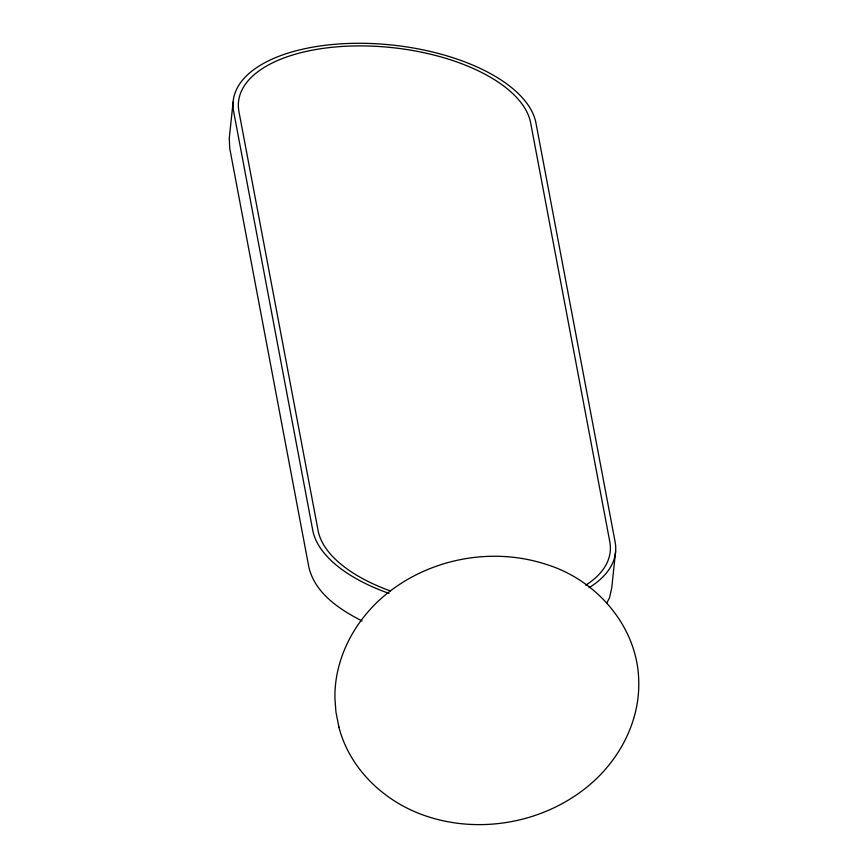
<?xml version="1.0" encoding="UTF-8"?>
<svg xmlns="http://www.w3.org/2000/svg" width="868" height="868" viewBox="0 0 868 868"><rect width="100%" height="100%" fill="white"/><g stroke="black" fill="none" stroke-linecap="round" stroke-linejoin="round"><path stroke-width="1.3" d="M233.123 101.99L229.25 138.316L229.76 148.461L308.899 567.314C315.041 593.354 339.659 609.531 362.032 620.945M615.618 551.419L611.756 587.745L609.586 597.618L606.699 603.173M338.802 726.755C349.685 769.601 385.479 802.781 426.817 816.278L426.98 816.332C481.87 834.528 545.56 822.235 589.676 784.824L589.806 784.715C619.34 759.652 639.239 722.241 638.772 683.04L638.75 682.736C638.707 628.323 597.77 580.388 546.862 564.601L546.699 564.547C491.798 546.352 428.108 558.645 383.992 596.056L383.862 596.164C354.328 621.217 334.43 658.638 334.907 697.829L335.938 712.02L338.9 727.058M589.068 587.69A152.453 72.619 6.1 0 0 615.097 541.838L535.947 122.985A152.453 72.619 6.1 0 0 370.864 43.508A152.453 72.619 6.1 0 0 233.644 111.571L312.784 530.424A152.453 72.619 6.1 0 0 389.07 593.43M585.737 585.195A147.083 70.058 6.1 0 0 609.77 541.632L530.63 122.789A147.083 70.058 6.1 0 0 371.352 46.112A147.083 70.058 6.1 0 0 238.971 111.777L318.111 530.63A147.083 70.058 6.1 0 0 390.513 590.989"/></g></svg>
